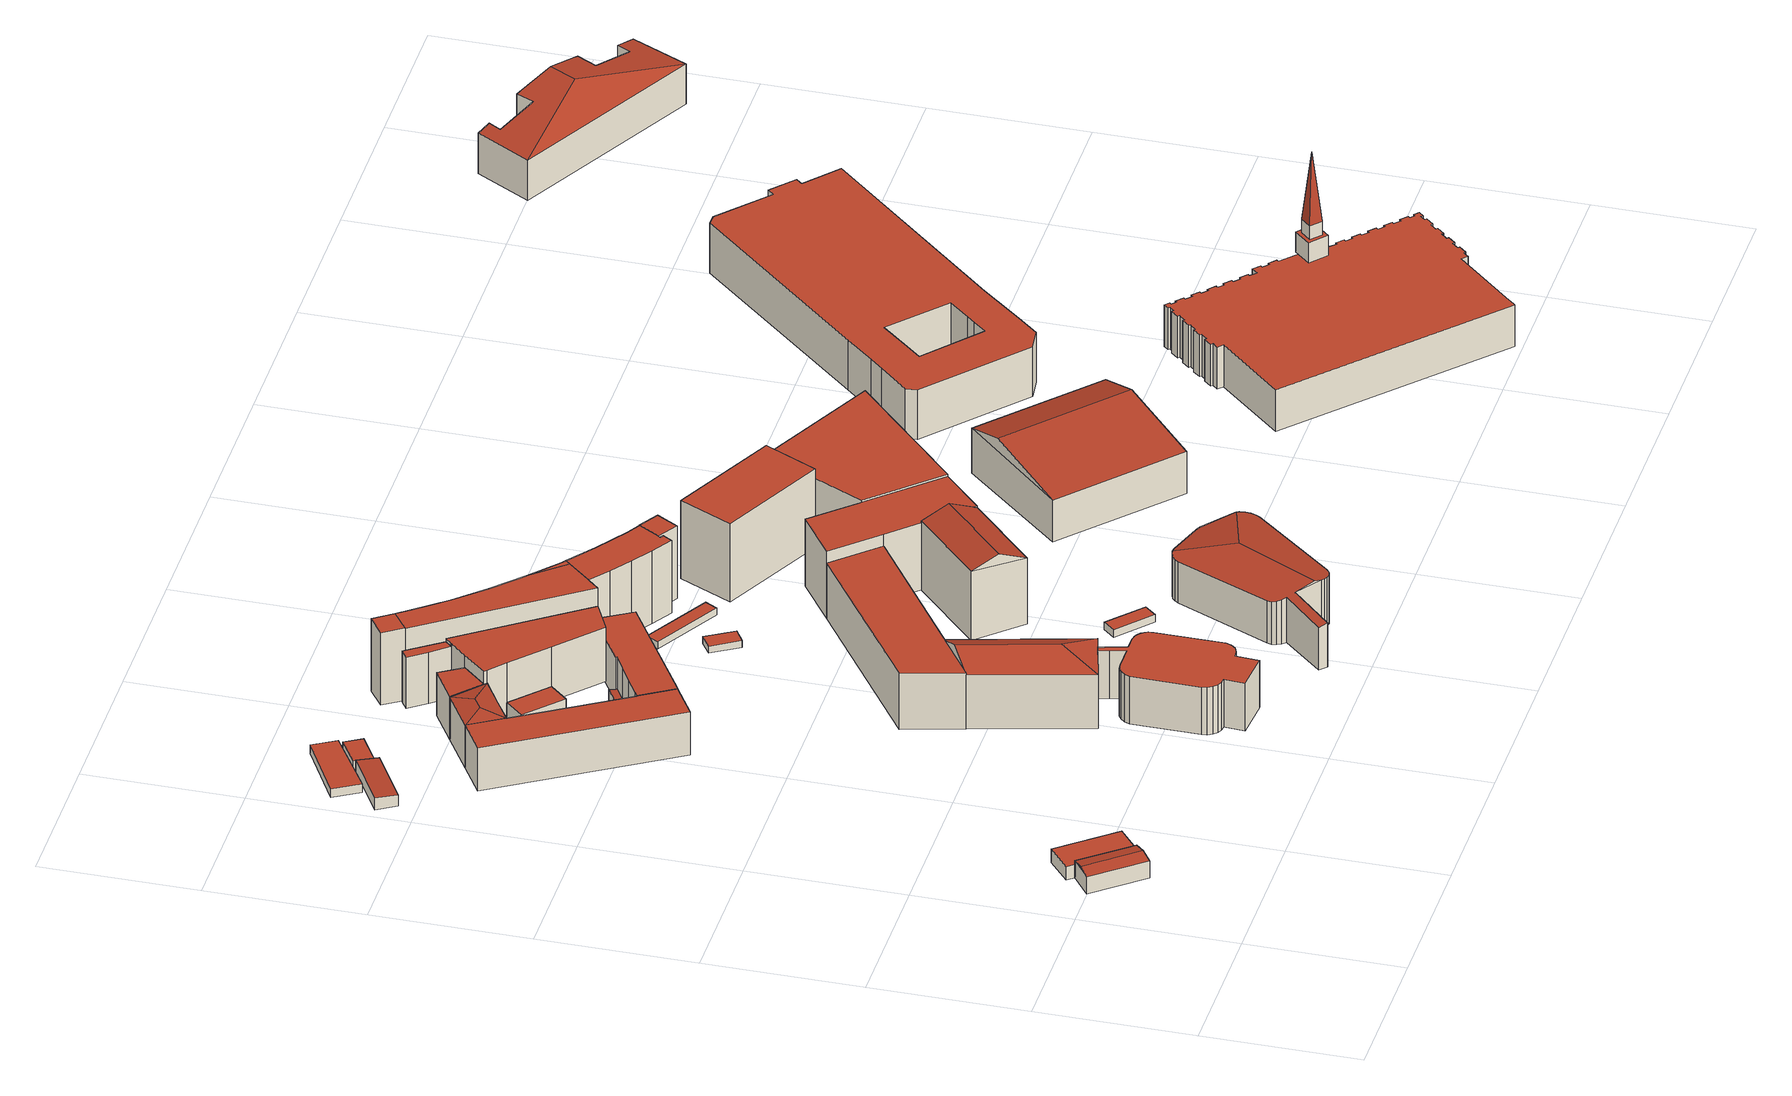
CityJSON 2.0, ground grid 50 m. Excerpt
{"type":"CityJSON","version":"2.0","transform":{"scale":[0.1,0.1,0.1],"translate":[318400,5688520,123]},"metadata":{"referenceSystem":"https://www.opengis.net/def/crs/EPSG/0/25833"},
"CityObjects":{
"building1":{"type":"Building","attributes":{"name":"Universität Leipzig - Veterinärmedizinische Fakultät","Dachtyp_tdc":"tdcGableRoof","Gemeindeschluessel":14713000,"Dachneigung":10.01,"QualitaetDacherkennung":89,"Geometrietyp2DReferenz":"3000","function":"31001_3023","roofType":"3100","measuredHeight":6.79},"geometry":[{"type":"MultiSurface","lod":"2","boundaries":[[[0,1,2,3]],[[1,4,5,2]],[[4,6,7,5]],[[6,0,3,7]],[[4,1,8]],[[0,6,9]],[[1,0,9,8]],[[6,4,8,9]],[[3,2,5,7]]],"semantics":{"surfaces":[{"type":"WallSurface"},{"type":"RoofSurface"},{"type":"GroundSurface"}],"values":[0,0,0,0,0,0,1,1,2]}}]},
"building2":{"type":"Building","attributes":{"name":"Universität Leipzig - Veterinärmedizinische Fakultät","Dachtyp_tdc":"tdcPolyFlatRoof","Gemeindeschluessel":14713000,"Dachneigung":0,"QualitaetDacherkennung":83,"Geometrietyp2DReferenz":"3000","function":"31001_3023","roofType":"1000","measuredHeight":4.68},"geometry":[{"type":"MultiSurface","lod":"2","boundaries":[[[10,11,12,13]],[[11,14,15,12]],[[14,16,17,15]],[[16,18,19,17]],[[18,10,13,19]],[[18,16,14,11,10]],[[13,12,15,17,19]]],"semantics":{"surfaces":[{"type":"WallSurface"},{"type":"RoofSurface"},{"type":"GroundSurface"}],"values":[0,0,0,0,0,1,2]}}]},
"building3":{"type":"Building","attributes":{"Dachtyp_tdc":"tdcPolyFlatRoof","Gemeindeschluessel":14713000,"Dachneigung":3.14,"QualitaetDacherkennung":81,"Geometrietyp2DReferenz":"3000","function":"31001_2000","roofType":"2100","measuredHeight":4.19},"geometry":[{"type":"MultiSurface","lod":"2","boundaries":[[[20,21,22,23]],[[21,24,25,22]],[[24,26,27,25]],[[26,20,23,27]],[[26,24,21,20]],[[23,22,25,27]]],"semantics":{"surfaces":[{"type":"WallSurface"},{"type":"RoofSurface"},{"type":"GroundSurface"}],"values":[0,0,0,0,1,2]}}]},
"building4":{"type":"Building","attributes":{"Dachtyp_tdc":"tdcPolyFlatRoof","Gemeindeschluessel":14713000,"Dachneigung":0,"QualitaetDacherkennung":0,"Geometrietyp2DReferenz":"3000","BezugspunktDach":"2000","function":"31001_2000","measuredHeight":3},"geometry":[{"type":"MultiSurface","lod":"2","boundaries":[[[28,29,30,31]],[[31,30,32,33]],[[30,29,34,32]],[[29,28,35,34]],[[28,31,33,35]],[[33,32,34,35]]],"semantics":{"surfaces":[{"type":"RoofSurface"},{"type":"WallSurface"},{"type":"GroundSurface"}],"values":[0,1,1,1,1,2]}}]},
"building5":{"type":"Building","attributes":{"Dachtyp_tdc":"tdcPolyFlatRoof","Gemeindeschluessel":14713000,"Dachneigung":0,"QualitaetDacherkennung":82,"Geometrietyp2DReferenz":"3000","function":"31001_2000","roofType":"1000","measuredHeight":2.89},"geometry":[{"type":"MultiSurface","lod":"2","boundaries":[[[36,37,38,39]],[[37,40,41,38]],[[40,42,43,41]],[[42,36,39,43]],[[42,40,37,36]],[[39,38,41,43]]],"semantics":{"surfaces":[{"type":"WallSurface"},{"type":"RoofSurface"},{"type":"GroundSurface"}],"values":[0,0,0,0,1,2]}}]},
"building6":{"type":"Building","attributes":{"name":"Max-Planck-Institut für evolutionäre Anthropologie","Gemeindeschluessel":14713000,"Geometrietyp2DReferenz":"3000","function":"31001_9998","roofType":"9999"},"children":["building6-1","building6-2","building6-3","building6-4","building6-5","building6-6","building6-7"]},
"building6-1":{"type":"BuildingPart","attributes":{"Dachtyp_tdc":"tdcPolyFlatRoof","Dachneigung":0,"QualitaetDacherkennung":58,"Geometrietyp2DReferenz":"3000","roofType":"1000","measuredHeight":15.14},"parents":["building6"],"geometry":[{"type":"MultiSurface","lod":"2","boundaries":[[[44,45,46,47,48]],[[45,49,50,46]],[[49,51,52,53,50]],[[51,49,45,44]],[[47,46,50,53]],[[48,52,51,44]],[[48,47,53,52]]],"semantics":{"surfaces":[{"type":"WallSurface"},{"type":"RoofSurface"},{"type":"GroundSurface"},{"type":"ClosureSurface"}],"values":[0,0,0,1,2,0,3]}}]},
"building6-2":{"type":"BuildingPart","attributes":{"Dachtyp_tdc":"tdcPolyFlatRoof","Dachneigung":8.11,"QualitaetDacherkennung":35,"Geometrietyp2DReferenz":"3000","roofType":"2100","measuredHeight":4.37},"parents":["building6"],"geometry":[{"type":"MultiSurface","lod":"2","boundaries":[[[54,55,56,57,58]],[[55,59,60,56]],[[59,61,62,60]],[[61,59,55,54,63,64]],[[65,66,57,56,60,62]],[[66,65,64,63,67]],[[58,67,63,54]],[[58,57,66,67]],[[64,65,62,61]]],"semantics":{"surfaces":[{"type":"WallSurface"},{"type":"RoofSurface"},{"type":"GroundSurface"},{"type":"ClosureSurface"}],"values":[0,0,0,1,2,3,0,3,3]}}]},
"building6-3":{"type":"BuildingPart","attributes":{"Dachtyp_tdc":"tdcGableRoof","Dachneigung":10.62,"QualitaetDacherkennung":20,"Geometrietyp2DReferenz":"3000","roofType":"3100","measuredHeight":4.61},"parents":["building6"],"geometry":[{"type":"MultiSurface","lod":"2","boundaries":[[[68,69,70,71]],[[69,72,73,70]],[[72,74,75,73]],[[74,76,77,75]],[[76,78,79,77]],[[78,58,57,79]],[[74,72,69,68,80]],[[80,67,58,78,76,74]],[[57,66,81,71,70,73,75,77,79]],[[66,57,58,67]],[[81,66,67,80]],[[68,71,81,80]]],"semantics":{"surfaces":[{"type":"WallSurface"},{"type":"RoofSurface"},{"type":"GroundSurface"},{"type":"ClosureSurface"}],"values":[0,0,0,0,0,0,1,1,2,3,3,3]}}]},
"building6-4":{"type":"BuildingPart","attributes":{"Dachtyp_tdc":"tdcPolyFlatRoof","Dachneigung":0,"QualitaetDacherkennung":72,"Geometrietyp2DReferenz":"3000","roofType":"1000","measuredHeight":15.01},"parents":["building6"],"geometry":[{"type":"MultiSurface","lod":"2","boundaries":[[[82,83,84,85]],[[83,86,87,84]],[[86,88,89,90,87]],[[91,92,93,94,95]],[[92,91,88,86,83,82]],[[85,84,87,90,94,93]],[[95,89,88,91]],[[95,94,90,89]],[[85,93,92,82]]],"semantics":{"surfaces":[{"type":"WallSurface"},{"type":"RoofSurface"},{"type":"GroundSurface"},{"type":"ClosureSurface"}],"values":[0,0,0,0,1,2,0,3,3]}}]},
"building6-5":{"type":"BuildingPart","attributes":{"Dachtyp_tdc":"tdcPolyFlatRoof","Dachneigung":0,"QualitaetDacherkennung":58,"Geometrietyp2DReferenz":"3000","roofType":"1000","measuredHeight":15.19},"parents":["building6"],"geometry":[{"type":"MultiSurface","lod":"2","boundaries":[[[96,97,82,85,98]],[[99,100,101,93,92]],[[100,102,101]],[[103,104,105,62,61]],[[104,106,107,105]],[[106,96,98,107]],[[106,104,103,108,109,110,100,99,97,96]],[[98,85,93,101,111,71,81,66,65,62,105,107]],[[92,82,97,99]],[[92,93,85,82]],[[112,113,102,100,110,68]],[[112,71,111,113]],[[113,111,101,102]],[[67,80,68,110,109,63]],[[67,66,81,80]],[[80,81,71,112,68]],[[64,63,109,108]],[[64,65,66,67,63]],[[61,64,108,103]],[[61,62,65,64]]],"semantics":{"surfaces":[{"type":"WallSurface"},{"type":"RoofSurface"},{"type":"GroundSurface"},{"type":"ClosureSurface"}],"values":[0,0,0,0,0,0,1,2,0,3,0,3,3,0,3,3,0,3,0,3]}}]},
"building6-6":{"type":"BuildingPart","attributes":{"Dachtyp_tdc":"tdcGableRoof","Dachneigung":25.91,"QualitaetDacherkennung":5,"Geometrietyp2DReferenz":"3000","roofType":"3100","measuredHeight":6.38},"parents":["building6"],"geometry":[{"type":"MultiSurface","lod":"2","boundaries":[[[114,112,71,70]],[[102,115,116,101]],[[115,117,118,116]],[[117,119,120,118]],[[119,121,122,120]],[[121,114,70,122]],[[117,115,102,113]],[[113,112,114,121,119,117]],[[70,71,111,101,116,118,120,122]],[[111,71,112,113]],[[102,101,111,113]]],"semantics":{"surfaces":[{"type":"WallSurface"},{"type":"RoofSurface"},{"type":"GroundSurface"},{"type":"ClosureSurface"}],"values":[0,0,0,0,0,0,1,1,2,3,3]}}]},
"building6-7":{"type":"BuildingPart","attributes":{"Dachtyp_tdc":"tdcFreeFormRoof","Dachneigung":10.15,"QualitaetDacherkennung":23,"Geometrietyp2DReferenz":"3000","roofType":"5000","measuredHeight":16.05},"parents":["building6"],"geometry":[{"type":"MultiSurface","lod":"2","boundaries":[[[89,48,47,90]],[[52,123,124,53]],[[123,125,126,124]],[[125,95,94,126]],[[123,52,48,127]],[[48,89,128,127]],[[89,95,128]],[[95,125,123,127,128]],[[94,90,47,53,124,126]],[[90,94,95,89]],[[53,47,48,52]]],"semantics":{"surfaces":[{"type":"WallSurface"},{"type":"RoofSurface"},{"type":"GroundSurface"},{"type":"ClosureSurface"}],"values":[0,0,0,0,1,1,1,1,2,3,3]}}]},
"building7":{"type":"Building","attributes":{"name":"Fraunhofer-Institut für Zelltherapie und Immunologie","Dachtyp_tdc":"tdcPolyFlatRoof","Gemeindeschluessel":14713000,"Dachneigung":0,"QualitaetDacherkennung":74,"Geometrietyp2DReferenz":"3000","function":"31001_9998","roofType":"1000","measuredHeight":16.59},"geometry":[{"type":"MultiSurface","lod":"2","boundaries":[[[129,130,131,132]],[[130,133,134,131]],[[133,135,136,134]],[[135,137,138,136]],[[137,139,140,138]],[[139,141,142,140]],[[141,143,144,142]],[[143,145,146,144]],[[145,147,148,146]],[[147,149,150,148]],[[149,151,152,150]],[[151,153,154,152]],[[153,155,156,154]],[[155,157,158,156]],[[157,159,160,158]],[[159,161,162,160]],[[161,163,164,162]],[[163,165,166,164]],[[165,167,168,166]],[[167,169,170,168]],[[169,171,172,170]],[[171,173,174,172]],[[173,175,176,174]],[[175,177,178,176]],[[177,179,180,178]],[[179,181,182,180]],[[181,183,184,182]],[[183,185,186,184]],[[185,187,188,186]],[[187,189,190,188]],[[189,129,132,190]],[[189,187,185,183,181,179,177,175,173,171,169,167,165,163,161,159,157,155,153,151,149,147,145,143,141,139,137,135,133,130,129]],[[132,131,134,136,138,140,142,144,146,148,150,152,154,156,158,160,162,164,166,168,170,172,174,176,178,180,182,184,186,188,190]]],"semantics":{"surfaces":[{"type":"WallSurface"},{"type":"RoofSurface"},{"type":"GroundSurface"}],"values":[0,0,0,0,0,0,0,0,0,0,0,0,0,0,0,0,0,0,0,0,0,0,0,0,0,0,0,0,0,0,0,1,2]}}]},
"building8":{"type":"Building","attributes":{"Dachtyp_tdc":"tdcPolyFlatRoof","Gemeindeschluessel":14713000,"Dachneigung":0,"QualitaetDacherkennung":73,"Geometrietyp2DReferenz":"3000","function":"31001_9998","roofType":"1000","measuredHeight":2.44},"geometry":[{"type":"MultiSurface","lod":"2","boundaries":[[[191,192,193,194]],[[192,195,196,193]],[[195,197,198,196]],[[197,191,194,198]],[[197,195,192,191]],[[194,193,196,198]]],"semantics":{"surfaces":[{"type":"WallSurface"},{"type":"RoofSurface"},{"type":"GroundSurface"}],"values":[0,0,0,0,1,2]}}]},
"building9":{"type":"Building","attributes":{"name":"Max-Planck-Institut für evolutionäre Anthropologie","Gemeindeschluessel":14713000,"Geometrietyp2DReferenz":"3000","function":"31001_9998","roofType":"9999"},"children":["building9-1","building9-2","building9-3","building9-4","building9-5","building9-6","building9-7","building9-8"]},
"building9-1":{"type":"BuildingPart","attributes":{"Dachtyp_tdc":"tdcPolyFlatRoof","Dachneigung":0,"QualitaetDacherkennung":59,"Geometrietyp2DReferenz":"3000","roofType":"1000","measuredHeight":25.34},"parents":["building9"],"geometry":[{"type":"MultiSurface","lod":"2","boundaries":[[[199,200,201,202,203]],[[204,205,206,207,208]],[[209,210,211,212]],[[210,213,214,211]],[[213,215,216,214]],[[215,217,218,216]],[[219,217,215,213,210,209,205,204,200,199]],[[203,202,220,207,206,212,211,214,216,218,221]],[[208,222,223,201,200,204]],[[208,207,220,222]],[[220,202,201,223,222]],[[212,206,205,209]],[[221,218,217,219]],[[203,221,219,199]]],"semantics":{"surfaces":[{"type":"WallSurface"},{"type":"RoofSurface"},{"type":"GroundSurface"},{"type":"ClosureSurface"}],"values":[0,0,0,0,0,0,1,2,0,3,3,3,3,3]}}]},
"building9-2":{"type":"BuildingPart","attributes":{"Dachtyp_tdc":"tdcPolyFlatRoof","Dachneigung":0,"QualitaetDacherkennung":52,"Geometrietyp2DReferenz":"3000","roofType":"1000","measuredHeight":17.84},"parents":["building9"],"geometry":[{"type":"MultiSurface","lod":"2","boundaries":[[[224,208,207,225]],[[226,227,228,229]],[[227,230,231,228]],[[230,224,225,231]],[[230,227,226,222,208,224]],[[225,207,220,229,228,231]],[[220,207,208,222]],[[229,220,222,226]]],"semantics":{"surfaces":[{"type":"WallSurface"},{"type":"RoofSurface"},{"type":"GroundSurface"},{"type":"ClosureSurface"}],"values":[0,0,0,0,1,2,3,3]}}]},
"building9-3":{"type":"BuildingPart","attributes":{"Dachtyp_tdc":"tdcPolyFlatRoof","Dachneigung":0,"QualitaetDacherkennung":47,"Geometrietyp2DReferenz":"3000","roofType":"1000","measuredHeight":25.39},"parents":["building9"],"geometry":[{"type":"MultiSurface","lod":"2","boundaries":[[[232,233,218,217]],[[232,234,235,233]],[[219,234,232,217]],[[218,233,235,221]],[[235,234,219,221]],[[217,218,221,219]]],"semantics":{"surfaces":[{"type":"WallSurface"},{"type":"RoofSurface"},{"type":"GroundSurface"},{"type":"ClosureSurface"}],"values":[0,0,1,2,3,3]}}]},
"building9-4":{"type":"BuildingPart","attributes":{"Dachtyp_tdc":"tdcPolyFlatRoof","Dachneigung":0,"QualitaetDacherkennung":68,"Geometrietyp2DReferenz":"3000","roofType":"1000","measuredHeight":5.01},"parents":["building9"],"geometry":[{"type":"MultiSurface","lod":"2","boundaries":[[[236,237,238,239]],[[237,240,241,238]],[[240,242,243,241]],[[242,240,237,236]],[[239,238,241,243]],[[239,243,242,236]]],"semantics":{"surfaces":[{"type":"WallSurface"},{"type":"RoofSurface"},{"type":"GroundSurface"},{"type":"ClosureSurface"}],"values":[0,0,0,1,2,3]}}]},
"building9-5":{"type":"BuildingPart","attributes":{"Dachtyp_tdc":"tdcPolyFlatRoof","Dachneigung":0,"QualitaetDacherkennung":49,"Geometrietyp2DReferenz":"3000","roofType":"1000","measuredHeight":25.36},"parents":["building9"],"geometry":[{"type":"MultiSurface","lod":"2","boundaries":[[[244,245,246,247]],[[245,248,249,246]],[[248,250,251,249]],[[250,252,253,251]],[[252,254,255,253]],[[254,256,257,255]],[[256,199,203,257]],[[234,258,259,235]],[[258,260,261,259]],[[260,262,263,261]],[[262,260,258,234,219,199,256,254,252,250,248,245,244]],[[247,246,249,251,253,255,257,203,221,235,259,261,263]],[[221,203,199,219]],[[235,221,219,234]],[[247,263,262,244]]],"semantics":{"surfaces":[{"type":"WallSurface"},{"type":"RoofSurface"},{"type":"GroundSurface"},{"type":"ClosureSurface"}],"values":[0,0,0,0,0,0,0,0,0,0,1,2,3,3,3]}}]},
"building9-6":{"type":"BuildingPart","attributes":{"Dachtyp_tdc":"tdcPolyFlatRoof","Dachneigung":0,"QualitaetDacherkennung":76,"Geometrietyp2DReferenz":"3000","roofType":"1000","measuredHeight":18.93},"parents":["building9"],"geometry":[{"type":"MultiSurface","lod":"2","boundaries":[[[264,243,242]],[[264,265,266,243]],[[265,267,268,266]],[[267,269,270,268]],[[269,271,272,270]],[[271,273,226,229,272]],[[201,274,275,202]],[[274,276,239,275]],[[276,236,239]],[[274,201,223,273,271,269,267,265,264,276]],[[243,266,268,270,272,229,220,202,275,239]],[[242,236,276,264]],[[242,243,239,236]],[[222,226,273,223]],[[222,220,229,226]],[[220,222,223,201,202]]],"semantics":{"surfaces":[{"type":"WallSurface"},{"type":"RoofSurface"},{"type":"GroundSurface"},{"type":"ClosureSurface"}],"values":[0,0,0,0,0,0,0,0,0,1,2,0,3,0,3,3]}}]},
"building9-7":{"type":"BuildingPart","attributes":{"Dachtyp_tdc":"tdcPolyFlatRoof","Dachneigung":0,"QualitaetDacherkennung":54,"Geometrietyp2DReferenz":"3000","roofType":"1000","measuredHeight":25.38},"parents":["building9"],"geometry":[{"type":"MultiSurface","lod":"2","boundaries":[[[277,278,279,280]],[[278,209,212,279]],[[277,280,206,205]],[[205,209,278,277]],[[280,279,212,206]],[[205,206,212,209]]],"semantics":{"surfaces":[{"type":"WallSurface"},{"type":"RoofSurface"},{"type":"GroundSurface"},{"type":"ClosureSurface"}],"values":[0,0,0,1,2,3]}}]},
"building9-8":{"type":"BuildingPart","attributes":{"Dachtyp_tdc":"tdcPolyFlatRoof","Dachneigung":0,"QualitaetDacherkennung":44,"Geometrietyp2DReferenz":"3000","roofType":"1000","measuredHeight":25.41},"parents":["building9"],"geometry":[{"type":"MultiSurface","lod":"2","boundaries":[[[281,282,244,247,283]],[[284,285,286,263,262]],[[285,281,283,286]],[[285,284,282,281]],[[283,247,263,286]],[[262,244,282,284]],[[262,263,247,244]]],"semantics":{"surfaces":[{"type":"WallSurface"},{"type":"RoofSurface"},{"type":"GroundSurface"},{"type":"ClosureSurface"}],"values":[0,0,0,1,2,0,3]}}]},
"building10":{"type":"Building","attributes":{"name":"Fraunhofer-Institut für Zelltherapie und Immunologie","Dachtyp_tdc":"tdcPolyFlatRoof","Gemeindeschluessel":14713000,"Dachneigung":0,"QualitaetDacherkennung":83,"Geometrietyp2DReferenz":"3000","function":"31001_9998","roofType":"1000","measuredHeight":2.68},"geometry":[{"type":"MultiSurface","lod":"2","boundaries":[[[287,288,289,290]],[[288,291,292,289]],[[291,293,294,292]],[[293,287,290,294]],[[293,291,288,287]],[[290,289,292,294]]],"semantics":{"surfaces":[{"type":"WallSurface"},{"type":"RoofSurface"},{"type":"GroundSurface"}],"values":[0,0,0,0,1,2]}}]},
"building11":{"type":"Building","attributes":{"Dachtyp_tdc":"tdcPolyFlatRoof","Gemeindeschluessel":14713000,"Dachneigung":0,"QualitaetDacherkennung":78,"Geometrietyp2DReferenz":"3000","function":"31001_9998","roofType":"1000","measuredHeight":2.4},"geometry":[{"type":"MultiSurface","lod":"2","boundaries":[[[295,296,297,298]],[[296,299,300,297]],[[299,301,302,300]],[[301,295,298,302]],[[301,299,296,295]],[[298,297,300,302]]],"semantics":{"surfaces":[{"type":"WallSurface"},{"type":"RoofSurface"},{"type":"GroundSurface"}],"values":[0,0,0,0,1,2]}}]},
"building12":{"type":"Building","attributes":{"name":"Fraunhofer-Institut für Zelltherapie und Immunologie","Dachtyp_tdc":"tdcFreeFormRoof","Gemeindeschluessel":14713000,"Dachneigung":13.22,"QualitaetDacherkennung":17,"Geometrietyp2DReferenz":"3000","function":"31001_9998","roofType":"5000","measuredHeight":18},"geometry":[{"type":"MultiSurface","lod":"2","boundaries":[[[303,304,305,306]],[[304,307,308,305]],[[307,309,310,308]],[[309,311,312,310]],[[311,313,314,312]],[[313,315,316,314]],[[315,317,318,316]],[[317,319,320,318]],[[319,321,322,320]],[[321,323,324,322]],[[323,325,326,324]],[[325,327,328,326]],[[327,329,330,328]],[[329,331,332,330]],[[331,333,334,332]],[[333,335,336,334]],[[335,337,338,336]],[[337,339,340,338]],[[339,341,342,340]],[[341,343,344,342]],[[343,345,346,344]],[[345,347,348,346]],[[347,349,350,348]],[[349,351,352,350]],[[351,353,354,352]],[[353,355,356,354]],[[355,357,358,356]],[[357,303,306,358]],[[359,349,347,345,343,360,361]],[[361,360,341,339,337,335,333,331,329,327,325,323,321,319,362]],[[357,355,353,351,359,361,362,317,315,313,311,309,307,304,303]],[[343,341,360]],[[351,349,359]],[[319,317,362]],[[306,305,308,310,312,314,316,318,320,322,324,326,328,330,332,334,336,338,340,342,344,346,348,350,352,354,356,358]]],"semantics":{"surfaces":[{"type":"WallSurface"},{"type":"RoofSurface"},{"type":"GroundSurface"}],"values":[0,0,0,0,0,0,0,0,0,0,0,0,0,0,0,0,0,0,0,0,0,0,0,0,0,0,0,0,1,1,1,0,0,0,2]}}]},
"building13":{"type":"Building","attributes":{"Gemeindeschluessel":14713000,"Geometrietyp2DReferenz":"3000","function":"31001_9998","roofType":"9999"},"children":["building13-1","building13-2","building13-3","building13-4","building13-5","building13-6"]},
"building13-1":{"type":"BuildingPart","attributes":{"Dachtyp_tdc":"tdcHipAndGableRoof","Dachneigung":24.9,"QualitaetDacherkennung":16,"Geometrietyp2DReferenz":"3000","roofType":"5000","measuredHeight":23.4},"parents":["building13"],"geometry":[{"type":"MultiSurface","lod":"2","boundaries":[[[363,364,365,366]],[[364,367,368,365]],[[367,369,370,368]],[[369,371,372,370]],[[373,363,366,374]],[[369,367,375,376,377]],[[376,378,379,380,377]],[[371,369,377,380,381]],[[373,378,376,363]],[[363,376,375,364]],[[364,375,367]],[[366,365,368,370,372,374]],[[373,374,372,371]],[[380,379,381]],[[381,379,378,373,371]]],"semantics":{"surfaces":[{"type":"WallSurface"},{"type":"RoofSurface"},{"type":"GroundSurface"},{"type":"ClosureSurface"}],"values":[0,0,0,0,0,1,1,1,0,0,0,2,3,0,3]}}]},
"building13-2":{"type":"BuildingPart","attributes":{"Dachtyp_tdc":"tdcPolyFlatRoof","Dachneigung":0,"QualitaetDacherkennung":64,"Geometrietyp2DReferenz":"3000","roofType":"1000","measuredHeight":23.55},"parents":["building13"],"geometry":[{"type":"MultiSurface","lod":"2","boundaries":[[[382,383,384,385,386]],[[383,387,388,384]],[[389,390,391,392,393]],[[394,395,396,397,398]],[[395,394,399,400,390,389,387,383,382]],[[385,384,388,393,392,398,397]],[[393,388,387,389]],[[400,391,390]],[[398,392,391,399,394]],[[399,391,400]],[[386,396,395,382]],[[386,385,397,396]]],"semantics":{"surfaces":[{"type":"WallSurface"},{"type":"RoofSurface"},{"type":"GroundSurface"},{"type":"ClosureSurface"}],"values":[0,0,0,0,1,2,3,0,3,3,0,3]}}]},
"building13-3":{"type":"BuildingPart","attributes":{"Dachtyp_tdc":"tdcPolyFlatRoof","Dachneigung":0,"QualitaetDacherkennung":52,"Geometrietyp2DReferenz":"3000","roofType":"1000","measuredHeight":24.17},"parents":["building13"],"geometry":[{"type":"MultiSurface","lod":"2","boundaries":[[[401,402,403,388,387]],[[404,405,406,407]],[[405,408,389,393,406]],[[408,405,404,402,401]],[[388,403,407,406,393]],[[407,403,402,404]],[[387,389,408,401]],[[387,388,393,389]]],"semantics":{"surfaces":[{"type":"WallSurface"},{"type":"RoofSurface"},{"type":"GroundSurface"},{"type":"ClosureSurface"}],"values":[0,0,0,1,2,3,0,3]}}]},
"building13-4":{"type":"BuildingPart","attributes":{"Dachtyp_tdc":"tdcPolyFlatRoof","Dachneigung":0,"QualitaetDacherkennung":46,"Geometrietyp2DReferenz":"3000","roofType":"1000","measuredHeight":27.37},"parents":["building13"],"geometry":[{"type":"MultiSurface","lod":"2","boundaries":[[[409,410,411,403,402]],[[410,412,413,411]],[[412,414,404,407,413]],[[414,412,410,409]],[[403,411,413,407]],[[402,404,414,409]],[[402,403,407,404]]],"semantics":{"surfaces":[{"type":"WallSurface"},{"type":"RoofSurface"},{"type":"GroundSurface"},{"type":"ClosureSurface"}],"values":[0,0,0,1,2,0,3]}}]},
"building13-5":{"type":"BuildingPart","attributes":{"Dachtyp_tdc":"tdcGableRoof","Dachneigung":25.41,"QualitaetDacherkennung":13,"Geometrietyp2DReferenz":"3000","roofType":"3100","measuredHeight":27.38},"parents":["building13"],"geometry":[{"type":"MultiSurface","lod":"2","boundaries":[[[391,415,416,392]],[[415,417,418,416]],[[417,419,394,398,418]],[[417,415,420]],[[415,391,400,421,420]],[[419,417,420,421]],[[392,416,418,398]],[[399,394,419]],[[391,392,398,394,399]],[[419,421,400,399]],[[399,400,391]]],"semantics":{"surfaces":[{"type":"WallSurface"},{"type":"RoofSurface"},{"type":"GroundSurface"},{"type":"ClosureSurface"}],"values":[0,0,0,0,1,1,2,0,3,0,3]}}]},
"building13-6":{"type":"BuildingPart","attributes":{"Dachtyp_tdc":"tdcPolyFlatRoof","Dachneigung":0,"QualitaetDacherkennung":65,"Geometrietyp2DReferenz":"3000","roofType":"1000","measuredHeight":19.64},"parents":["building13"],"geometry":[{"type":"MultiSurface","lod":"2","boundaries":[[[422,423,424,372,371]],[[423,386,385,424]],[[396,425,378,373,374,397]],[[425,396,386,423,422,381,379]],[[372,424,385,397,374]],[[397,385,386,396]],[[371,381,422]],[[379,378,425]],[[371,372,374,373]],[[371,373,378,379,381]]],"semantics":{"surfaces":[{"type":"WallSurface"},{"type":"RoofSurface"},{"type":"GroundSurface"},{"type":"ClosureSurface"}],"values":[0,0,0,1,2,3,0,0,3,3]}}]},
"building14":{"type":"Building","attributes":{"Dachtyp_tdc":"tdcGableRoof","Gemeindeschluessel":14713000,"Dachneigung":10.12,"QualitaetDacherkennung":9,"Geometrietyp2DReferenz":"3000","function":"31001_2000","roofType":"3100","measuredHeight":19.84},"geometry":[{"type":"MultiSurface","lod":"2","boundaries":[[[426,427,428,429]],[[427,430,431,428]],[[430,432,433,431]],[[432,426,429,433]],[[430,427,434]],[[426,432,435]],[[427,426,435,434]],[[432,430,434,435]],[[429,428,431,433]]],"semantics":{"surfaces":[{"type":"WallSurface"},{"type":"RoofSurface"},{"type":"GroundSurface"}],"values":[0,0,0,0,0,0,1,1,2]}}]},
"building15":{"type":"Building","attributes":{"name":"Stadtarchiv","Gemeindeschluessel":14713000,"Geometrietyp2DReferenz":"3000","BezugspunktDach":"2000","function":"31001_3010"},"children":["building15-1","building15-2","building15-3"]},
"building15-1":{"type":"BuildingPart","attributes":{"Dachtyp_tdc":"tdcPolyFlatRoof","Dachneigung":0,"QualitaetDacherkennung":0,"Geometrietyp2DReferenz":"3000","measuredHeight":14.61},"parents":["building15"],"geometry":[{"type":"MultiSurface","lod":"2","boundaries":[[[436,437,438,439,440,441,442,443,444,445,446,447,448,449,450,451,452,453,454,455,456,457,458,459,460,461,462,463,464,465,466,467,468,469,470,471,472,473,474,475,476,477,478,479,480,481,482,483,484,485,486,487,488,489,490,491,492,493,494,495,496,497,498,499,500,501,502,503,504,505,506,507,508,509,510,511,512,513,514,515,516,517,518,519,520,521,522,523,524,525,526,527,528,529,530,531,532,533,534,535,536,537,538,539,540,541,542]],[[513,512,543,544]],[[512,511,545,543]],[[511,510,546,545]],[[510,509,547,546]],[[509,508,548,547]],[[508,507,549,548]],[[507,506,550,549]],[[506,505,551,550]],[[505,504,552,551]],[[504,503,553,552]],[[503,502,554,553]],[[502,501,555,554]],[[501,500,556,555]],[[500,499,557,556]],[[499,498,558,557]],[[498,497,559,558]],[[497,496,560,559]],[[496,495,561,560]],[[495,494,562,561]],[[494,493,563,562]],[[493,492,564,563]],[[492,491,565,564]],[[491,490,566,565]],[[490,489,567,566]],[[489,488,568,567]],[[488,487,569,568]],[[487,486,570,569]],[[486,485,571,570]],[[485,484,572,571]],[[484,483,573,572]],[[514,513,544,574]],[[483,482,575,573]],[[482,481,576,575]],[[481,480,577,576]],[[480,479,578,577]],[[479,478,579,578]],[[478,477,580,579]],[[477,476,581,580]],[[476,475,582,581]],[[475,474,583,582]],[[474,473,584,583]],[[473,472,585,584]],[[472,471,586,585]],[[471,470,587,586]],[[470,469,588,587]],[[469,468,589,588]],[[468,467,590,589]],[[467,466,591,590]],[[541,540,592,593]],[[540,539,594,592]],[[539,538,595,594]],[[538,537,596,595]],[[537,536,597,596]],[[536,535,598,597]],[[535,534,599,598]],[[534,533,600,599]],[[533,532,601,600]],[[532,531,602,601]],[[531,530,603,602]],[[530,529,604,603]],[[529,528,605,604]],[[528,527,606,605]],[[527,526,607,606]],[[526,525,608,607]],[[525,524,609,608]],[[524,523,610,609]],[[523,522,611,610]],[[522,521,612,611]],[[521,520,613,612]],[[520,519,614,613]],[[519,518,615,614]],[[518,517,616,615]],[[517,516,617,616]],[[516,515,618,617]],[[515,514,574,618]],[[465,464,619,620]],[[542,541,593,621]],[[466,465,620,591]],[[464,463,622,619]],[[463,462,623,622]],[[462,461,624,623]],[[461,460,625,624]],[[460,459,626,625]],[[459,458,627,626]],[[458,457,628,627]],[[457,456,629,628]],[[456,455,630,629]],[[455,454,631,630]],[[454,453,632,631]],[[453,452,633,632]],[[452,451,634,633]],[[451,450,635,634]],[[450,449,636,635]],[[449,448,637,636]],[[448,447,638,637]],[[447,446,639,638]],[[446,445,640,639]],[[445,444,641,640]],[[444,443,642,641]],[[443,442,643,642]],[[442,441,644,643]],[[441,440,645,644]],[[440,439,646,645]],[[439,438,647,646]],[[438,437,648,647]],[[437,436,649,648]],[[436,542,621,649]],[[621,593,592,594,595,596,597,598,599,600,601,602,603,604,605,606,607,608,609,610,611,612,613,614,615,616,617,618,574,544,543,545,546,547,548,549,550,551,552,553,554,555,556,557,558,559,560,561,562,563,564,565,566,567,568,569,570,571,572,573,575,576,577,578,579,580,581,582,583,584,585,586,587,588,589,590,591,620,619,622,623,624,625,626,627,628,629,630,631,632,633,634,635,636,637,638,639,640,641,642,643,644,645,646,647,648,649]]],"semantics":{"surfaces":[{"type":"RoofSurface"},{"type":"WallSurface"},{"type":"GroundSurface"}],"values":[0,1,1,1,1,1,1,1,1,1,1,1,1,1,1,1,1,1,1,1,1,1,1,1,1,1,1,1,1,1,1,1,1,1,1,1,1,1,1,1,1,1,1,1,1,1,1,1,1,1,1,1,1,1,1,1,1,1,1,1,1,1,1,1,1,1,1,1,1,1,1,1,1,1,1,1,1,1,1,1,1,1,1,1,1,1,1,1,1,1,1,1,1,1,1,1,1,1,1,1,1,1,1,1,1,1,1,1,2]}}]},
"building15-2":{"type":"BuildingPart","attributes":{"Dachtyp_tdc":"tdcTentRoof","Dachneigung":84.74,"QualitaetDacherkennung":0,"Geometrietyp2DReferenz":"3000","measuredHeight":28.71},"parents":["building15"],"geometry":[{"type":"MultiSurface","lod":"2","boundaries":[[[650,651,652]],[[653,650,652]],[[654,653,652]],[[651,654,652]],[[651,650,655,656]],[[650,653,657,655]],[[653,654,658,657]],[[654,651,656,658]],[[658,656,655,657]]],"semantics":{"surfaces":[{"type":"RoofSurface"},{"type":"WallSurface"},{"type":"ClosureSurface"}],"values":[0,0,0,0,1,1,1,1,2]}}]},
"building15-3":{"type":"BuildingPart","attributes":{"Dachtyp_tdc":"tdcPolyFlatRoof","Dachneigung":0,"QualitaetDacherkennung":0,"Geometrietyp2DReferenz":"3000","measuredHeight":6.95},"parents":["building15"],"geometry":[{"type":"MultiSurface","lod":"2","boundaries":[[[659,660,661,662],[655,657,658,656]],[[660,659,663,664]],[[659,662,665,663]],[[662,661,666,665]],[[661,660,664,666]],[[664,663,665,666]],[[655,656,658,657]]],"semantics":{"surfaces":[{"type":"RoofSurface"},{"type":"WallSurface"},{"type":"GroundSurface"},{"type":"ClosureSurface"}],"values":[0,1,1,1,1,2,3]}}]},
"building16":{"type":"Building","attributes":{"name":"Inspirata","Dachtyp_tdc":"tdcPolyFlatRoof","Gemeindeschluessel":14713000,"Dachneigung":0,"QualitaetDacherkennung":31,"Geometrietyp2DReferenz":"3000","function":"31001_3034","roofType":"1000","measuredHeight":17.42},"geometry":[{"type":"MultiSurface","lod":"2","boundaries":[[[667,668,669,670]],[[668,671,672,669]],[[671,673,674,672]],[[673,675,676,674]],[[675,677,678,676]],[[677,679,680,678]],[[681,682,683,684]],[[682,685,686,683]],[[685,687,688,686]],[[687,689,690,688]],[[689,691,692,690]],[[691,693,694,692]],[[693,681,684,694]],[[679,695,696,680]],[[695,697,698,696]],[[697,699,700,698]],[[699,701,702,700]],[[701,703,704,702]],[[703,705,706,704]],[[705,707,708,706]],[[707,709,710,708]],[[709,711,712,710]],[[711,713,714,712]],[[713,667,670,714]],[[713,711,709,707,705,703,701,699,697,695,679,677,675,673,671,668,667],[681,693,691,689,687,685,682]],[[670,669,672,674,676,678,680,696,698,700,702,704,706,708,710,712,714],[684,683,686,688,690,692,694]]],"semantics":{"surfaces":[{"type":"WallSurface"},{"type":"RoofSurface"},{"type":"GroundSurface"}],"values":[0,0,0,0,0,0,0,0,0,0,0,0,0,0,0,0,0,0,0,0,0,0,0,0,1,2]}}]},
"building17":{"type":"Building","attributes":{"name":"Schule Thonberg","Dachtyp_tdc":"tdcFreeFormRoof","Gemeindeschluessel":14713000,"Dachneigung":25.87,"QualitaetDacherkennung":14,"Geometrietyp2DReferenz":"3000","function":"31001_3021","roofType":"5000","measuredHeight":20.05},"geometry":[{"type":"MultiSurface","lod":"2","boundaries":[[[715,716,717,718]],[[716,719,720,717]],[[719,721,722,720]],[[721,723,724,722]],[[723,725,726,724]],[[725,727,728,726]],[[727,729,730,728]],[[729,731,732,730]],[[731,733,734,732]],[[733,735,736,734]],[[735,737,738,736]],[[737,715,718,738]],[[731,739,733]],[[731,729,727,725,723,721,740,739]],[[739,740,719,716,715,737,735,733]],[[721,719,740]],[[718,717,720,722,724,726,728,730,732,734,736,738]]],"semantics":{"surfaces":[{"type":"WallSurface"},{"type":"RoofSurface"},{"type":"GroundSurface"}],"values":[0,0,0,0,0,0,0,0,0,0,0,0,1,1,1,0,2]}}]}
},
"vertices":[
[184,550,84],[308,397,84],[308,397,24],[184,550,24],[237,339,84],[237,339,24],[110,495,84],[110,495,24],[273,368,92],[147,523,92],
[184,550,70],[166,572,70],[166,572,23],[184,550,23],[246,638,70],[246,638,23],[389,463,70],[389,463,23],[308,397,70],[308,397,23],
[186,2717,67],[222,2655,63],[222,2655,25],[186,2717,25],[45,2552,63],[45,2552,25],[9,2613,67],[9,2613,25],
[248,2870,54],[40,2753,54],[89,2672,54],[291,2797,54],[89,2672,24],[291,2797,24],[40,2753,24],[248,2870,24],
[319,2728,54],[228,2673,54],[228,2673,25],[319,2728,25],[198,2727,54],[198,2727,25],[288,2783,54],[288,2783,25],
[419,2494,177],[531,2563,177],[531,2563,26],[419,2494,26],[419,2494,175],[576,2490,177],[576,2490,26],[508,2416,177],[508,2416,175],[508,2416,26],
[688,2048,66],[677,2066,69],[677,2066,26],[688,2048,26],[688,2048,63],[727,2097,69],[727,2097,26],[738,2079,66],[738,2079,26],[690,2045,66],[741,2075,66],[741,2075,26],[690,2045,26],[690,2045,63],
[632,2011,67],[631,2012,67],[631,2012,26],[632,2011,26],[619,2031,67],[619,2031,26],[637,2041,72],[637,2041,26],[669,2061,65],[669,2061,26],[680,2043,65],[680,2043,26],[649,2021,72],[649,2021,26],
[626,1863,176],[519,1797,176],[519,1797,26],[626,1863,26],[180,2347,176],[180,2347,26],[287,2413,176],[287,2413,175],[287,2413,26],[352,2306,176],[560,1969,176],[560,1969,26],[352,2306,26],[352,2306,175],
[984,2083,178],[626,1863,178],[984,2083,26],[560,1969,178],[574,1977,178],[574,1977,26],[574,1977,71],[738,2079,178],[822,2130,178],[822,2130,26],[924,2181,178],[924,2181,26],[741,2075,178],[690,2045,178],[632,2011,178],[607,1997,26],[632,2011,51],[607,1997,90],
[631,2012,51],[562,1996,71],[562,1996,26],[595,2016,90],[595,2016,26],[612,2026,63],[612,2026,26],[624,2008,63],[624,2008,26],
[517,2408,175],[517,2408,26],[425,2351,175],[425,2351,26],[412,2417,186],[373,2392,186],
[1135,639,203],[1178,639,203],[1178,639,37],[1135,639,37],[1194,635,203],[1194,635,37],[1204,630,203],[1204,630,37],[1213,622,203],[1213,622,37],[1220,613,203],[1220,613,37],[1225,603,203],[1225,603,37],[1227,587,203],[1227,587,37],[1227,369,203],[1227,369,37],[1220,351,203],[1220,351,37],[1207,336,203],[1207,336,37],[1189,328,203],[1189,328,37],[1168,326,203],[1168,326,37],[1163,251,203],[1163,251,37],[1035,261,203],[1035,261,37],[1039,326,203],[1039,326,37],[1022,328,203],[1022,328,37],[1007,335,203],[1007,335,37],[995,347,203],[995,347,37],[987,362,203],[987,362,37],[984,378,203],[984,378,37],[985,595,203],[985,595,37],[991,612,203],[991,612,37],[1003,626,203],[1003,626,37],[1018,635,203],[1018,635,37],[1036,638,203],[1036,638,37],[1112,638,203],[1112,638,37],[1099,685,203],[1099,685,37],[1090,719,203],[1090,719,37],[1110,724,203],[1110,724,37],[1120,691,203],[1120,691,37],
[1081,1906,59],[1134,1818,59],[1134,1818,35],[1081,1906,35],[1088,1790,59],[1088,1790,35],[1035,1877,59],[1035,1877,35],
[956,2217,284],[924,2181,284],[924,2181,220],[924,2181,30],[956,2217,30],[575,2668,284],[579,2671,284],[579,2671,30],[575,2668,30],[575,2668,209],[645,2718,284],[676,2676,284],[676,2676,30],[645,2718,30],[754,2580,284],[754,2580,30],[839,2487,284],[839,2487,30],[933,2397,284],[933,2397,30],[1024,2292,284],[647,2567,30],[1024,2292,30],[647,2567,209],[647,2567,220],
[568,2677,209],[568,2677,30],[626,2544,209],[581,2600,209],[581,2600,30],[626,2544,30],[539,2657,209],[539,2657,30],
[1026,2317,284],[1026,2317,30],[1038,2307,284],[1038,2307,30],
[683,2257,81],[631,2200,81],[631,2200,30],[683,2257,30],[516,2305,81],[516,2305,30],[568,2362,81],[568,2362,30],
[1230,2078,284],[1227,2072,284],[1227,2072,30],[1230,2078,30],[1237,2066,284],[1237,2066,30],[1219,2036,284],[1219,2036,30],[1151,2077,284],[1151,2077,30],[1084,2121,284],[1084,2121,30],[1019,2168,284],[1019,2168,30],[1126,2241,284],[1126,2241,30],[1229,2171,284],[1229,2171,30],[1271,2147,284],[1271,2147,30],
[568,2362,220],[517,2408,220],[517,2408,30],[508,2416,220],[508,2416,30],[576,2490,220],[576,2490,30],[625,2543,220],[625,2543,30],[626,2544,220],[822,2130,220],[822,2130,30],[683,2257,220],
[536,2733,284],[601,2779,284],[601,2779,30],[536,2733,30],
[1295,2040,285],[1230,2078,285],[1295,2040,30],[1271,2147,285],[1335,2109,285],[1335,2109,30],
[1541,693,71],[1508,656,71],[1508,656,45],[1541,693,45],[1399,752,71],[1399,752,45],[1432,790,71],[1432,790,45],
[1018,2026,60],[1040,2065,60],[1040,2065,36],[1018,2026,36],[1255,1943,60],[1255,1943,36],[1233,1904,60],[1233,1904,36],
[1901,444,195],[1662,180,211],[1662,180,47],[1901,444,47],[1650,171,212],[1650,171,47],[1638,166,214],[1638,166,47],[1625,163,216],[1625,163,47],[1612,165,218],[1612,165,47],[1599,169,220],[1599,169,47],[1588,176,222],[1588,176,47],[1521,237,212],[1521,237,47],[1406,110,201],[1406,110,47],[1383,130,194],[1383,130,47],[1499,258,205],[1499,258,47],[1488,269,201],[1488,269,47],[1481,282,198],[1481,282,47],[1479,297,196],[1479,297,47],[1482,312,195],[1482,312,47],[1618,615,191],[1618,615,47],[1626,627,191],[1626,627,47],[1638,637,193],[1638,637,47],[1656,644,196],[1656,644,47],[1676,643,196],[1676,643,47],[1793,607,193],[1793,607,47],[1808,600,193],[1808,600,47],[1898,519,200],[1898,519,47],[1907,507,199],[1907,507,47],[1913,491,197],[1913,491,47],[1914,475,195],[1914,475,47],[1910,458,194],[1910,458,47],[1901,515,201],[1661,644,197],[1707,457,227],[1571,192,227],
[1165,739,194],[1110,724,194],[1110,724,4],[1165,739,4],[1090,719,194],[1090,719,4],[986,690,194],[986,690,4],[885,1061,194],[885,1061,4],[1046,1172,194],[1046,1172,4],[1110,724,195],[1165,739,195],[1048,817,238],[1046,1172,195],[1036,1165,200],[965,1117,238],[897,1069,200],
[1342,1601,239],[1492,1705,239],[1492,1705,4],[1342,1601,4],[1342,1601,200],[1617,1570,239],[1617,1570,4],[1813,1360,239],[1684,1238,239],[1684,1238,234],[1684,1238,4],[1813,1360,4],[1557,1373,239],[1470,1464,239],[1470,1464,200],[1470,1464,4],[1557,1373,4],[1627,1299,239],[1676,1247,239],
[1617,1570,246],[1695,1728,246],[1695,1728,4],[1779,1899,246],[2177,1705,246],[2177,1705,4],[1779,1899,4],[1813,1360,246],
[1695,1728,278],[1354,1895,278],[1354,1895,4],[1437,2066,278],[1437,2066,4],[1779,1899,278],
[1464,1030,234],[1464,1030,4],[1337,1165,246],[1337,1165,4],[1557,1373,246],[1401,1098,278],[1621,1306,278],
[885,1061,200],[833,1250,200],[833,1250,4],[1046,1172,200],
[2122,1370,206],[2468,1057,206],[2468,1057,49],[2122,1370,49],[2178,737,195],[2178,737,49],[1832,1050,195],[1832,1050,49],[2375,954,248],[2029,1267,248],
[2923,983,193],[2908,996,193],[2895,981,193],[2900,976,193],[2887,962,193],[2881,967,193],[2860,943,193],[2866,938,193],[2848,918,193],[2842,923,193],[2821,900,193],[2826,895,193],[2808,875,193],[2802,880,193],[2782,856,193],[2787,851,193],[2769,831,193],[2763,836,193],[2742,812,193],[2748,807,193],[2732,790,193],[2748,775,193],[2560,569,193],[3168,9,193],[3172,13,193],[3174,15,193],[3199,44,193],[3360,220,193],[3377,204,193],[3393,222,193],[3398,217,193],[3419,240,193],[3414,245,193],[3432,265,193],[3438,260,193],[3459,284,193],[3453,289,193],[3472,309,193],[3477,304,193],[3498,327,193],[3493,332,193],[3511,352,193],[3517,347,193],[3538,371,193],[3532,376,193],[3545,390,193],[3551,385,193],[3565,400,193],[3550,413,193],[3545,408,193],[3532,420,193],[3537,426,193],[3514,446,193],[3509,440,193],[3490,458,193],[3495,463,193],[3473,483,193],[3468,478,193],[3449,495,193],[3454,501,193],[3432,521,193],[3427,515,193],[3408,533,193],[3412,538,193],[3390,558,193],[3385,553,193],[3366,570,193],[3371,576,193],[3349,596,193],[3344,590,193],[3325,608,193],[3342,626,193],[3319,646,193],[3315,641,193],[3296,658,193],[3300,663,193],[3278,684,193],[3273,678,193],[3213,733,193],[3218,738,193],[3196,758,193],[3191,753,193],[3172,770,193],[3177,776,193],[3155,796,193],[3138,777,193],[3119,795,193],[3124,800,193],[3102,820,193],[3096,815,193],[3077,832,193],[3082,838,193],[3060,858,193],[3055,852,193],[3036,870,193],[3041,875,193],[3019,895,193],[3014,890,193],[2995,907,193],[3000,913,193],[2978,933,193],[2972,927,193],[2953,945,193],[2958,950,193],[2936,970,193],[2931,965,193],[2918,977,193],[3278,684,47],[3273,678,47],[3300,663,47],[3296,658,47],[3315,641,47],[3319,646,47],[3342,626,47],[3325,608,47],[3344,590,47],[3349,596,47],[3371,576,47],[3366,570,47],[3385,553,47],[3390,558,47],[3412,538,47],[3408,533,47],[3427,515,47],[3432,521,47],[3454,501,47],[3449,495,47],[3468,478,47],[3473,483,47],[3495,463,47],[3490,458,47],[3509,440,47],[3514,446,47],[3537,426,47],[3532,420,47],[3545,408,47],[3550,413,47],[3565,400,47],[3213,733,47],[3551,385,47],[3545,390,47],[3532,376,47],[3538,371,47],[3517,347,47],[3511,352,47],[3493,332,47],[3498,327,47],[3477,304,47],[3472,309,47],[3453,289,47],[3459,284,47],[3438,260,47],[3432,265,47],[3414,245,47],[3419,240,47],[3398,217,47],[2936,970,47],[2931,965,47],[2958,950,47],[2953,945,47],[2972,927,47],[2978,933,47],[3000,913,47],[2995,907,47],[3014,890,47],[3019,895,47],[3041,875,47],[3036,870,47],[3055,852,47],[3060,858,47],[3082,838,47],[3077,832,47],[3096,815,47],[3102,820,47],[3124,800,47],[3119,795,47],[3138,777,47],[3155,796,47],[3177,776,47],[3172,770,47],[3191,753,47],[3196,758,47],[3218,738,47],[3377,204,47],[3393,222,47],[2918,977,47],[3360,220,47],[3199,44,47],[3174,15,47],[3172,13,47],[3168,9,47],[2560,569,47],[2748,775,47],[2732,790,47],[2748,807,47],[2742,812,47],[2763,836,47],[2769,831,47],[2787,851,47],[2782,856,47],[2802,880,47],[2808,875,47],[2826,895,47],[2821,900,47],[2842,923,47],[2848,918,47],[2866,938,47],[2860,943,47],[2881,967,47],[2887,962,47],[2900,976,47],[2895,981,47],[2908,996,47],[2923,983,47],
[3108,610,406],[3141,581,406],[3139,612,645],[3138,643,406],[3170,613,406],[3108,610,358],[3141,581,358],[3138,643,358],[3170,613,358],
[3091,609,358],[3142,563,358],[3188,614,358],[3137,660,358],[3091,609,288],[3142,563,288],[3137,660,288],[3188,614,288],
[2987,2375,217],[3145,2236,217],[3145,2236,43],[2987,2375,43],[3163,2256,217],[3163,2256,43],[3238,2190,217],[3238,2190,43],[3220,2170,217],[3220,2170,43],[3327,2078,217],[3327,2078,43],[2812,1512,217],[2812,1512,43],[2726,1591,217],[2551,1746,217],[2551,1746,43],[2726,1591,43],[2473,1656,217],[2473,1656,43],[2432,1609,217],[2432,1609,43],[2608,1458,217],[2608,1458,43],[2644,1499,217],[2644,1499,43],[2667,1525,217],[2667,1525,43],[2732,1418,217],[2732,1418,43],[2699,1379,217],[2699,1379,43],[2639,1311,217],[2639,1311,43],[2563,1302,217],[2563,1302,43],[2261,1569,217],[2261,1569,43],[2257,1605,217],[2257,1605,43],[2342,1699,217],[2342,1699,43],[2379,1740,217],[2379,1740,43],[2460,1830,217],[2460,1830,43],[2952,2376,217],[2952,2376,43],
[3314,3102,188],[3442,3036,214],[3442,3036,38],[3314,3102,38],[3469,3093,213],[3469,3093,38],[3698,2970,219],[3698,2970,38],[3663,2906,219],[3663,2906,38],[3796,2839,193],[3796,2839,38],[3821,2882,192],[3821,2882,38],[3882,2851,180],[3882,2851,38],[3796,2669,179],[3796,2669,38],[3191,2987,178],[3191,2987,38],[3292,3162,180],[3292,3162,38],[3337,3141,188],[3337,3141,38],[3552,2939,239],[3597,3024,239]
]}
